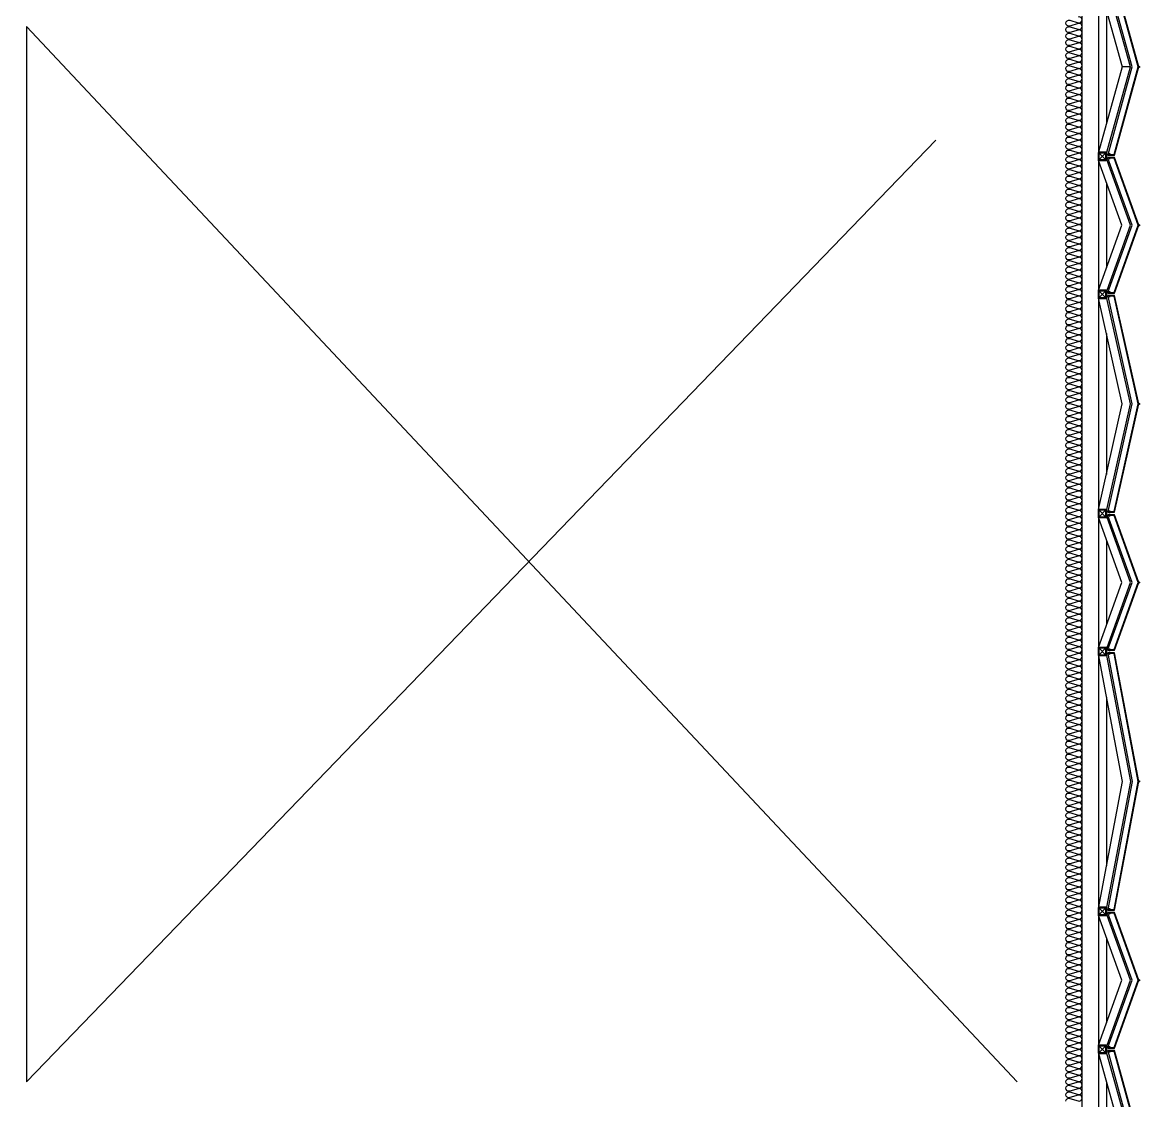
# Model space of a CAD drawing. Header units: millimetres. Extents: x 49154 to 181784, y 28275 to 149577.
# Drawn here: x 170929 to 177808, y 121689 to 128330 of the extents above; entities that cross this region are included whole.
import ezdxf

# ---------------------------------------------------------------- set-up
doc = ezdxf.new("R2010")
doc.units = ezdxf.units.MM
doc.header["$LTSCALE"] = 300
doc.linetypes.add('HID', pattern=[2.8, 1.8, -1])
for name, color, linetype in [('6FIN', 6, 'Continuous'), ('A-OPEN', 1, 'Continuous'), ('A-WALL-D', 7, 'Continuous'), ('A-하지철물', 55, 'Continuous'), ('alucobond', 4, 'Continuous'), ('ISL', 251, 'Continuous'), ('mold', 4, 'Continuous'), ('SHEET', 6, 'Continuous')]:
    doc.layers.add(name, color=color, linetype=linetype)

# ---------------------------------------------------------------- blocks, each defined once
blk = doc.blocks.new('EX-1100')
at = {"layer": '6FIN', "elevation": 0}
for points in [[(3.2, 204.1), (46.8, 204.1, 0.414214), (50, 207.3), (50, 250.9, 0.414214), (46.8, 254.1), (3.2, 254.1, 0.414214), (0, 250.9), (0, 207.3, 0.414214)], [(1146.8, 204.1), (1103.2, 204.1, -0.414214), (1100, 207.3), (1100, 250.9, -0.414214), (1103.2, 254.1), (1146.8, 254.1, -0.414214), (1150, 250.9), (1150, 207.3, -0.414214)]]:
    blk.add_lwpolyline(points, format="xyb", close=True, dxfattribs=at)
at = {"layer": 'A-하지철물'}
for p, q in [((1100, 254.1), (50, 254.1)), ((923.1, 204.1), (226.9, 204.1)), ((575, 55.9), (575, 107.8))]:
    blk.add_line(p, q, dxfattribs=at)
at = {"layer": 'A-하지철물', "elevation": 0}
blk.add_lwpolyline([(1100, 201.1), (1100, 253), (575, 107.8), (50, 253), (50, 201.1), (575, 55.9)], close=True, dxfattribs=at)
at = {"layer": 'A-하지철물'}
blk.add_circle((575, 4.1), 4.07, dxfattribs=at)
at = {"layer": 'alucobond', "color": 251, "linetype": 'HID', "ltscale": 10}
for p, q in [((30.2, 185.1), (41.5, 185.1)), ((31.5, 182.4), (31.5, 187.8)), ((31.5, 186.6), (39.5, 186.6)), ((31.5, 183.6), (39.5, 183.6)), ((32, 189.3), (32.5, 189.3)), ((32, 180.9), (32.5, 180.9)), ((32.5, 180.9), (32.5, 189.3)), ((38, 182.7), (38, 187.4)), ((39.5, 182.7), (39.5, 187.4)), ((1119.8, 185.1), (1108.5, 185.1)), ((1110.5, 182.7), (1110.5, 187.4)), ((1118.5, 186.6), (1110.5, 186.6)), ((1118.5, 183.6), (1110.5, 183.6)), ((1112, 182.7), (1112, 187.4)), ((1117.5, 180.9), (1117.5, 189.3)), ((1118, 189.3), (1117.5, 189.3)), ((1118, 180.9), (1117.5, 180.9)), ((1118.5, 182.4), (1118.5, 187.8))]:
    blk.add_line(p, q, dxfattribs=at)
at = {"layer": 'alucobond'}
for p, q in [((32.5, 195.1), (36.5, 195.1)), ((1117.5, 195.1), (1113.5, 195.1))]:
    blk.add_line(p, q, dxfattribs=at)
at = {"layer": 'alucobond', "color": 251, "linetype": 'HID', "ltscale": 10, "elevation": 0}
for points in [[(32, 189.3), (31.5, 187.8)], [(32, 180.9), (31.5, 182.4)], [(36.5, 194.5), (575, 45.6), (1113.5, 194.5)], [(1118, 189.3), (1118.5, 187.8)], [(1118, 180.9), (1118.5, 182.4)]]:
    blk.add_lwpolyline(points, dxfattribs=at)
at = {"layer": 'alucobond', "elevation": 0}
for points in [[(32.5, 195.1), (32.5, 154.1), (575, 4.1), (1117.5, 154.1), (1117.5, 195.1)], [(36.5, 195.1), (36.5, 157.1), (575, 8.2), (1113.5, 157.1), (1113.5, 195.1)], [(1113.5, 195.1), (1113.5, 157.2)]]:
    blk.add_lwpolyline(points, dxfattribs=at)
at = {"layer": 'alucobond', "color": 251, "linetype": 'HID', "ltscale": 10, "elevation": 0}
for points in [[(39.5, 186.6, -0.666667), (39.5, 183.6, -1.5)], [(1110.5, 186.6, 0.666667), (1110.5, 183.6, 1.5)]]:
    blk.add_lwpolyline(points, format="xyb", dxfattribs=at)
at = {"layer": 'alucobond', "color": 251, "linetype": 'HID', "ltscale": 10}
for centre, start, end in [((38.7, 187.4), 0, 180), ((38.7, 182.7), 180, 0), ((1111.3, 187.4), 0, 180), ((1111.3, 182.7), 180, 0)]:
    blk.add_arc(centre, 0.75, start, end, dxfattribs=at)
at = {"layer": 'mold', "color": 4, "elevation": 0}
for points in [[(25, 204.1), (25, 202.6)], [(1125, 204.1), (1125, 202.6)]]:
    blk.add_lwpolyline(points, dxfattribs=at)
at = {"layer": 'SHEET', "color": 8}
for p, q in [((46.8, 250.9), (3.2, 207.3)), ((3.2, 250.9), (46.8, 207.3)), ((1103.2, 250.9), (1146.8, 207.3)), ((1146.8, 250.9), (1103.2, 207.3))]:
    blk.add_line(p, q, dxfattribs=at)
at = {"layer": 'SHEET', "color": 8, "elevation": 0}
for points in [[(3.2, 207.3), (46.8, 207.3), (46.8, 250.9), (3.2, 250.9)], [(1146.8, 207.3), (1103.2, 207.3), (1103.2, 250.9), (1146.8, 250.9)]]:
    blk.add_lwpolyline(points, close=True, dxfattribs=at)
blk = doc.blocks.new('EX-850-1')
at = {"layer": '6FIN', "elevation": 0}
for points in [[(3.2, 204.1), (46.8, 204.1, 0.414214), (50, 207.3), (50, 250.9, 0.414214), (46.8, 254.1), (3.2, 254.1, 0.414214), (0, 250.9), (0, 207.3, 0.414214)], [(896.8, 204.1), (853.2, 204.1, -0.414214), (850, 207.3), (850, 250.9, -0.414214), (853.2, 254.1), (896.8, 254.1, -0.414214), (900, 250.9), (900, 207.3, -0.414214)]]:
    blk.add_lwpolyline(points, format="xyb", close=True, dxfattribs=at)
at = {"layer": 'A-하지철물'}
for p, q in [((850, 254.1), (50, 254.1)), ((710.9, 204.1), (189.1, 204.1))]:
    blk.add_line(p, q, dxfattribs=at)
at = {"layer": 'A-하지철물', "elevation": 0}
for points in [[(49.9, 254.1), (450, 110.3), (850.1, 254.1)], [(50, 204.1), (50, 200.9), (450, 57.2), (850, 200.9), (850, 204.1)]]:
    blk.add_lwpolyline(points, dxfattribs=at)
at = {"layer": 'A-하지철물'}
blk.add_circle((450, 4.1), 4.07, dxfattribs=at)
at = {"layer": 'alucobond', "color": 251, "linetype": 'HID', "ltscale": 10}
for p, q in [((30.2, 185.1), (41.5, 185.1)), ((31.5, 182.4), (31.5, 187.8)), ((31.5, 186.6), (39.5, 186.6)), ((31.5, 183.6), (39.5, 183.6)), ((32, 189.3), (32.5, 189.3)), ((32, 180.9), (32.5, 180.9)), ((32.5, 180.9), (32.5, 189.3)), ((38, 182.7), (38, 187.4)), ((39.5, 182.7), (39.5, 187.4)), ((869.8, 185.1), (858.5, 185.1)), ((860.5, 182.7), (860.5, 187.4)), ((868.5, 186.6), (860.5, 186.6)), ((868.5, 183.6), (860.5, 183.6)), ((862, 182.7), (862, 187.4)), ((867.5, 180.9), (867.5, 189.3)), ((868, 189.3), (867.5, 189.3)), ((868, 180.9), (867.5, 180.9)), ((868.5, 182.4), (868.5, 187.8))]:
    blk.add_line(p, q, dxfattribs=at)
at = {"layer": 'alucobond'}
for p, q in [((32.5, 195.1), (36.5, 195.1)), ((867.5, 195.1), (863.5, 195.1))]:
    blk.add_line(p, q, dxfattribs=at)
at = {"layer": 'alucobond', "color": 251, "linetype": 'HID', "ltscale": 10}
for points in [[(32, 189.3), (31.5, 187.8)], [(32, 180.9), (31.5, 182.4)], [(868, 189.3), (868.5, 187.8)], [(868, 180.9), (868.5, 182.4)]]:
    blk.add_lwpolyline(points, dxfattribs=at)
at = {"layer": 'alucobond', "elevation": 0}
for points in [[(32.5, 195.1), (32.5, 154.1), (450, 4.1), (867.5, 154.1), (867.5, 195.1)], [(36.5, 195.1), (36.5, 156.9), (450, 8.3), (863.5, 156.9), (863.5, 195.1)]]:
    blk.add_lwpolyline(points, dxfattribs=at)
at = {"layer": 'alucobond', "color": 251, "linetype": 'HID', "ltscale": 10, "elevation": 0}
blk.add_lwpolyline([(36.5, 195.1), (450, 46.6), (863.5, 195.1)], dxfattribs=at)
at = {"layer": 'alucobond', "color": 251, "linetype": 'HID', "ltscale": 10}
for points in [[(39.5, 186.6, -0.666667), (39.5, 183.6, -1.5)], [(860.5, 186.6, 0.666667), (860.5, 183.6, 1.5)]]:
    blk.add_lwpolyline(points, format="xyb", dxfattribs=at)
for centre, start, end in [((38.7, 187.4), 0, 180), ((38.7, 182.7), 180, 0), ((861.3, 187.4), 0, 180), ((861.3, 182.7), 180, 0)]:
    blk.add_arc(centre, 0.75, start, end, dxfattribs=at)
at = {"layer": 'mold', "color": 4}
for points in [[(25, 204.1), (25, 202.6)], [(875, 204.1), (875, 202.6)]]:
    blk.add_lwpolyline(points, dxfattribs=at)
at = {"layer": 'SHEET', "color": 8}
for p, q in [((46.8, 250.9), (3.2, 207.3)), ((3.2, 250.9), (46.8, 207.3)), ((853.2, 250.9), (896.8, 207.3)), ((896.8, 250.9), (853.2, 207.3))]:
    blk.add_line(p, q, dxfattribs=at)
at = {"layer": 'SHEET', "color": 8, "elevation": 0}
for points in [[(3.2, 207.3), (46.8, 207.3), (46.8, 250.9), (3.2, 250.9)], [(896.8, 207.3), (853.2, 207.3), (853.2, 250.9), (896.8, 250.9)]]:
    blk.add_lwpolyline(points, close=True, dxfattribs=at)
blk = doc.blocks.new('EX-1350')
at = {"layer": '6FIN', "elevation": 0}
for points in [[(3.2, 204.1), (46.8, 204.1, 0.414214), (50, 207.3), (50, 250.9, 0.414214), (46.8, 254.1), (3.2, 254.1, 0.414214), (0, 250.9), (0, 207.3, 0.414214)], [(1396.8, 204.1), (1353.2, 204.1, -0.414214), (1350, 207.3), (1350, 250.9, -0.414214), (1353.2, 254.1), (1396.8, 254.1, -0.414214), (1400, 250.9), (1400, 207.3, -0.414214)]]:
    blk.add_lwpolyline(points, format="xyb", close=True, dxfattribs=at)
at = {"layer": 'A-하지철물'}
for p, q in [((1350, 254.1), (50, 254.1)), ((1133.9, 204.1), (266.1, 204.1))]:
    blk.add_line(p, q, dxfattribs=at)
at = {"layer": 'A-하지철물', "elevation": 0}
for points in [[(49.7, 252.7), (700, 106.6), (1350.3, 252.7)], [(50, 254.1), (50, 201.4), (700, 55.3), (1350, 201.4), (1350, 254.1)]]:
    blk.add_lwpolyline(points, dxfattribs=at)
at = {"layer": 'A-하지철물'}
blk.add_circle((700, 4.1), 4.07, dxfattribs=at)
at = {"layer": 'alucobond', "color": 251, "linetype": 'HID', "ltscale": 10}
for p, q in [((30.2, 185.1), (41.5, 185.1)), ((31.5, 182.4), (31.5, 187.8)), ((31.5, 186.6), (39.5, 186.6)), ((31.5, 183.6), (39.5, 183.6)), ((32, 189.3), (32.5, 189.3)), ((32, 180.9), (32.5, 180.9)), ((32.5, 180.9), (32.5, 189.3)), ((38, 182.7), (38, 187.4)), ((39.5, 182.7), (39.5, 187.4)), ((1369.8, 185.1), (1358.5, 185.1)), ((1360.5, 182.7), (1360.5, 187.4)), ((1368.5, 186.6), (1360.5, 186.6)), ((1368.5, 183.6), (1360.5, 183.6)), ((1362, 182.7), (1362, 187.4)), ((1367.5, 180.9), (1367.5, 189.3)), ((1368, 189.3), (1367.5, 189.3)), ((1368, 180.9), (1367.5, 180.9)), ((1368.5, 182.4), (1368.5, 187.8))]:
    blk.add_line(p, q, dxfattribs=at)
at = {"layer": 'alucobond'}
for p, q in [((32.5, 195.1), (36.5, 195.1)), ((1367.5, 195.1), (1363.5, 195.1))]:
    blk.add_line(p, q, dxfattribs=at)
at = {"layer": 'alucobond', "color": 251, "linetype": 'HID', "ltscale": 10, "elevation": 0}
for points in [[(32, 189.3), (31.5, 187.8)], [(32, 180.9), (31.5, 182.4)], [(36.5, 194.2), (700, 45.1), (1363.5, 194.2)], [(1368, 189.3), (1368.5, 187.8)], [(1368, 180.9), (1368.5, 182.4)]]:
    blk.add_lwpolyline(points, dxfattribs=at)
at = {"layer": 'alucobond', "elevation": 0}
for points in [[(32.5, 195.1), (32.5, 154.1), (700, 4.1), (1367.5, 154.1), (1367.5, 195.1)], [(36.5, 195.1), (36.5, 157.3), (700, 8.2), (1363.5, 157.3), (1363.5, 195.1)]]:
    blk.add_lwpolyline(points, dxfattribs=at)
at = {"layer": 'alucobond', "color": 251, "linetype": 'HID', "ltscale": 10, "elevation": 0}
for points in [[(39.5, 186.6, -0.666667), (39.5, 183.6, -1.5)], [(1360.5, 186.6, 0.666667), (1360.5, 183.6, 1.5)]]:
    blk.add_lwpolyline(points, format="xyb", dxfattribs=at)
at = {"layer": 'alucobond', "color": 251, "linetype": 'HID', "ltscale": 10}
for centre, start, end in [((38.7, 187.4), 0, 180), ((38.7, 182.7), 180, 0), ((1361.3, 187.4), 0, 180), ((1361.3, 182.7), 180, 0)]:
    blk.add_arc(centre, 0.75, start, end, dxfattribs=at)
at = {"layer": 'mold', "color": 4, "elevation": 0}
for points in [[(25, 204.1), (25, 202.6)], [(1375, 204.1), (1375, 202.6)]]:
    blk.add_lwpolyline(points, dxfattribs=at)
at = {"layer": 'SHEET', "color": 8}
for p, q in [((46.8, 250.9), (3.2, 207.3)), ((3.2, 250.9), (46.8, 207.3)), ((1353.2, 250.9), (1396.8, 207.3)), ((1396.8, 250.9), (1353.2, 207.3))]:
    blk.add_line(p, q, dxfattribs=at)
at = {"layer": 'SHEET', "color": 8, "elevation": 0}
for points in [[(3.2, 207.3), (46.8, 207.3), (46.8, 250.9), (3.2, 250.9)], [(1396.8, 207.3), (1353.2, 207.3), (1353.2, 250.9), (1396.8, 250.9)]]:
    blk.add_lwpolyline(points, close=True, dxfattribs=at)
blk = doc.blocks.new('EX-1600')
at = {"layer": '6FIN', "elevation": 0}
for points in [[(3.2, 204.1), (46.8, 204.1, 0.414214), (50, 207.3), (50, 250.9, 0.414214), (46.8, 254.1), (3.2, 254.1, 0.414214), (0, 250.9), (0, 207.3, 0.414214)], [(1646.8, 204.1), (1603.2, 204.1, -0.414214), (1600, 207.3), (1600, 250.9, -0.414214), (1603.2, 254.1), (1646.8, 254.1, -0.414214), (1650, 250.9), (1650, 207.3, -0.414214)]]:
    blk.add_lwpolyline(points, format="xyb", close=True, dxfattribs=at)
at = {"layer": 'A-하지철물'}
for p, q in [((1600, 254.1), (50, 254.1)), ((1344, 204.1), (306, 204.1))]:
    blk.add_line(p, q, dxfattribs=at)
at = {"layer": 'A-하지철물', "elevation": 0}
for points in [[(41.9, 254.1), (825, 105.8), (1608.1, 254.1)], [(50, 204.1), (50, 201.6), (825, 55), (1600, 201.6), (1600, 204.1)]]:
    blk.add_lwpolyline(points, dxfattribs=at)
at = {"layer": 'A-하지철물'}
blk.add_circle((825, 4.1), 4.07, dxfattribs=at)
at = {"layer": 'alucobond', "color": 251, "linetype": 'HID', "ltscale": 10}
for p, q in [((30.2, 185.1), (41.5, 185.1)), ((31.5, 182.4), (31.5, 187.8)), ((31.5, 186.6), (39.5, 186.6)), ((31.5, 183.6), (39.5, 183.6)), ((32, 189.3), (32.5, 189.3)), ((32, 180.9), (32.5, 180.9)), ((32.5, 180.9), (32.5, 189.3)), ((38, 182.7), (38, 187.4)), ((39.5, 182.7), (39.5, 187.4)), ((1619.8, 185.1), (1608.5, 185.1)), ((1610.5, 182.7), (1610.5, 187.4)), ((1618.5, 186.6), (1610.5, 186.6)), ((1618.5, 183.6), (1610.5, 183.6)), ((1612, 182.7), (1612, 187.4)), ((1617.5, 180.9), (1617.5, 189.3)), ((1618, 189.3), (1617.5, 189.3)), ((1618, 180.9), (1617.5, 180.9)), ((1618.5, 182.4), (1618.5, 187.8))]:
    blk.add_line(p, q, dxfattribs=at)
at = {"layer": 'alucobond'}
for p, q in [((32.5, 195.1), (36.5, 195.1)), ((1617.5, 195.1), (1613.5, 195.1))]:
    blk.add_line(p, q, dxfattribs=at)
at = {"layer": 'alucobond', "color": 251, "linetype": 'HID', "ltscale": 10}
for points in [[(32, 189.3), (31.5, 187.8)], [(32, 180.9), (31.5, 182.4)]]:
    blk.add_lwpolyline(points, dxfattribs=at)
at = {"layer": 'alucobond', "elevation": 0}
for points in [[(32.5, 195.1), (32.5, 154.1), (825, 4.1), (1617.5, 154.1), (1617.5, 195.1)], [(36.5, 195.1), (36.5, 157.4), (825, 8.1), (1613.5, 157.4), (1613.5, 195.1)]]:
    blk.add_lwpolyline(points, dxfattribs=at)
at = {"layer": 'alucobond', "color": 251, "linetype": 'HID', "ltscale": 10, "elevation": 0}
for points in [[(36.5, 194), (825, 44.8), (1613.5, 194)], [(1618, 189.3), (1618.5, 187.8)], [(1618, 180.9), (1618.5, 182.4)]]:
    blk.add_lwpolyline(points, dxfattribs=at)
at = {"layer": 'alucobond', "color": 251, "linetype": 'HID', "ltscale": 10}
blk.add_lwpolyline([(39.5, 186.6, -0.666667), (39.5, 183.6, -1.5)], format="xyb", dxfattribs=at)
at = {"layer": 'alucobond', "color": 251, "linetype": 'HID', "ltscale": 10, "elevation": 0}
blk.add_lwpolyline([(1610.5, 186.6, 0.666667), (1610.5, 183.6, 1.5)], format="xyb", dxfattribs=at)
at = {"layer": 'alucobond', "color": 251, "linetype": 'HID', "ltscale": 10}
for centre, start, end in [((38.7, 187.4), 0, 180), ((38.7, 182.7), 180, 0), ((1611.3, 187.4), 0, 180), ((1611.3, 182.7), 180, 0)]:
    blk.add_arc(centre, 0.75, start, end, dxfattribs=at)
at = {"layer": 'mold', "color": 4}
blk.add_lwpolyline([(25, 204.1), (25, 202.6)], dxfattribs=at)
at = {"layer": 'mold', "color": 4, "elevation": 0}
blk.add_lwpolyline([(1625, 204.1), (1625, 202.6)], dxfattribs=at)
at = {"layer": 'SHEET', "color": 8}
for p, q in [((46.8, 250.9), (3.2, 207.3)), ((3.2, 250.9), (46.8, 207.3)), ((1603.2, 250.9), (1646.8, 207.3)), ((1646.8, 250.9), (1603.2, 207.3))]:
    blk.add_line(p, q, dxfattribs=at)
at = {"layer": 'SHEET', "color": 8, "elevation": 0}
for points in [[(3.2, 207.3), (46.8, 207.3), (46.8, 250.9), (3.2, 250.9)], [(1646.8, 207.3), (1603.2, 207.3), (1603.2, 250.9), (1646.8, 250.9)]]:
    blk.add_lwpolyline(points, close=True, dxfattribs=at)

msp = doc.modelspace()

# ---------------------------------------------------------------- linework, layer by layer
at = {"layer": 'A-OPEN'}
for p, q in [((177053.6, 121805), (170953.6, 128305)), ((176553.6, 127605), (170953.6, 121805))]:
    msp.add_line(p, q, dxfattribs=at)
at = {"layer": 'A-WALL-D'}
msp.add_line((170953.6, 128305), (170953.6, 121805), dxfattribs=at)
at = {"layer": 'ISL', "elevation": 0}
msp.add_lwpolyline([(166583.6, 107105), (177453.6, 107105), (177453.6, 135425)], dxfattribs=at)
msp.add_lwpolyline([(177353.6, 121685, -0.509267), (177377.8, 121702.7), (177429.3, 121687.4, 1.372593), (177429.3, 121722.7), (177377.8, 121707.4, -0.509267), (177353.6, 121725, -0.509267), (177377.8, 121742.7), (177429.3, 121727.4, 1.372593), (177429.3, 121762.7), (177377.8, 121747.4, -0.509267), (177353.6, 121765, -0.509267), (177377.8, 121782.7), (177429.3, 121767.4, 1.372593), (177429.3, 121802.7), (177377.8, 121787.4, -0.509267), (177353.6, 121805, -0.509267), (177377.8, 121822.7), (177429.3, 121807.4, 1.372593), (177429.3, 121842.7), (177377.8, 121827.4, -0.509267), (177353.6, 121845, -0.509267), (177377.8, 121862.7), (177429.3, 121847.4, 1.372593), (177429.3, 121882.7), (177377.8, 121867.4, -0.509267), (177353.6, 121885, -0.509267), (177377.8, 121902.7), (177429.3, 121887.4, 1.372593), (177429.3, 121922.7), (177377.8, 121907.4, -0.509267), (177353.6, 121925, -0.509267), (177377.8, 121942.7), (177429.3, 121927.4, 1.372593), (177429.3, 121962.7), (177377.8, 121947.4, -0.509267), (177353.6, 121965, -0.509267), (177377.8, 121982.7), (177429.3, 121967.4, 1.372593), (177429.3, 122002.7), (177377.8, 121987.4, -0.509267), (177353.6, 122005, -0.509267), (177377.8, 122022.7), (177429.3, 122007.4, 1.372593), (177429.3, 122042.7), (177377.8, 122027.4, -0.509267), (177353.6, 122045, -0.509267), (177377.8, 122062.7), (177429.3, 122047.4, 1.372593), (177429.3, 122082.7), (177377.8, 122067.4, -0.509267), (177353.6, 122085, -0.509267), (177377.8, 122102.7), (177429.3, 122087.4, 1.372593), (177429.3, 122122.7), (177377.8, 122107.4, -0.509267), (177353.6, 122125, -0.509267), (177377.8, 122142.7), (177429.3, 122127.4, 1.372593), (177429.3, 122162.7), (177377.8, 122147.4, -0.509267), (177353.6, 122165, -0.509267), (177377.8, 122182.7), (177429.3, 122167.4, 1.372593), (177429.3, 122202.7), (177377.8, 122187.4, -0.509267), (177353.6, 122205, -0.509267), (177377.8, 122222.7), (177429.3, 122207.4, 1.372593), (177429.3, 122242.7), (177377.8, 122227.4, -0.509267), (177353.6, 122245, -0.509267), (177377.8, 122262.7), (177429.3, 122247.4, 1.372593), (177429.3, 122282.7), (177377.8, 122267.4, -0.509267), (177353.6, 122285, -0.509267), (177377.8, 122302.7), (177429.3, 122287.4, 1.372593), (177429.3, 122322.7), (177377.8, 122307.4, -0.509267), (177353.6, 122325, -0.509267), (177377.8, 122342.7), (177429.3, 122327.4, 1.372593), (177429.3, 122362.7), (177377.8, 122347.4, -0.509267), (177353.6, 122365, -0.509267), (177377.8, 122382.7), (177429.3, 122367.4, 1.372593), (177429.3, 122402.7), (177377.8, 122387.4, -0.509267), (177353.6, 122405, -0.509267), (177377.8, 122422.7), (177429.3, 122407.4, 1.372593), (177429.3, 122442.7), (177377.8, 122427.4, -0.509267), (177353.6, 122445, -0.509267), (177377.8, 122462.7), (177429.3, 122447.4, 1.372593), (177429.3, 122482.7), (177377.8, 122467.4, -0.509267), (177353.6, 122485, -0.509267), (177377.8, 122502.7), (177429.3, 122487.4, 1.372593), (177429.3, 122522.7), (177377.8, 122507.4, -0.509267), (177353.6, 122525, -0.509267), (177377.8, 122542.7), (177429.3, 122527.4, 1.372593), (177429.3, 122562.7), (177377.8, 122547.4, -0.509267), (177353.6, 122565, -0.509267), (177377.8, 122582.7), (177429.3, 122567.4, 1.372593), (177429.3, 122602.7), (177377.8, 122587.4, -0.509267), (177353.6, 122605, -0.509267), (177377.8, 122622.7), (177429.3, 122607.4, 1.372593), (177429.3, 122642.7), (177377.8, 122627.4, -0.509267), (177353.6, 122645, -0.509267), (177377.8, 122662.7), (177429.3, 122647.4, 1.372593), (177429.3, 122682.7), (177377.8, 122667.4, -0.509267), (177353.6, 122685, -0.509267), (177377.8, 122702.7), (177429.3, 122687.4, 1.372593), (177429.3, 122722.7), (177377.8, 122707.4, -0.509267), (177353.6, 122725, -0.509267), (177377.8, 122742.7), (177429.3, 122727.4, 1.372593), (177429.3, 122762.7), (177377.8, 122747.4, -0.509267), (177353.6, 122765, -0.509267), (177377.8, 122782.7), (177429.3, 122767.4, 1.372593), (177429.3, 122802.7), (177377.8, 122787.4, -0.509267), (177353.6, 122805, -0.509267), (177377.8, 122822.7), (177429.3, 122807.4, 1.372593), (177429.3, 122842.7), (177377.8, 122827.4, -0.509267), (177353.6, 122845, -0.509267), (177377.8, 122862.7), (177429.3, 122847.4, 1.372593), (177429.3, 122882.7), (177377.8, 122867.4, -0.509267), (177353.6, 122885, -0.509267), (177377.8, 122902.7), (177429.3, 122887.4, 1.372593), (177429.3, 122922.7), (177377.8, 122907.4, -0.509267), (177353.6, 122925, -0.509267), (177377.8, 122942.7), (177429.3, 122927.4, 1.372593), (177429.3, 122962.7), (177377.8, 122947.4, -0.509267), (177353.6, 122965, -0.509267), (177377.8, 122982.7), (177429.3, 122967.4, 1.372593), (177429.3, 123002.7), (177377.8, 122987.4, -0.509267), (177353.6, 123005, -0.509267), (177377.8, 123022.7), (177429.3, 123007.4, 1.372593), (177429.3, 123042.7), (177377.8, 123027.4, -0.509267), (177353.6, 123045, -0.509267), (177377.8, 123062.7), (177429.3, 123047.4, 1.372593), (177429.3, 123082.7), (177377.8, 123067.4, -0.509267), (177353.6, 123085, -0.509267), (177377.8, 123102.7), (177429.3, 123087.4, 1.372593), (177429.3, 123122.7), (177377.8, 123107.4, -0.509267), (177353.6, 123125, -0.509267), (177377.8, 123142.7), (177429.3, 123127.4, 1.372593), (177429.3, 123162.7), (177377.8, 123147.4, -0.509267), (177353.6, 123165, -0.509267), (177377.8, 123182.7), (177429.3, 123167.4, 1.372593), (177429.3, 123202.7), (177377.8, 123187.4, -0.509267), (177353.6, 123205, -0.509267), (177377.8, 123222.7), (177429.3, 123207.4, 1.372593), (177429.3, 123242.7), (177377.8, 123227.4, -0.509267), (177353.6, 123245, -0.509267), (177377.8, 123262.7), (177429.3, 123247.4, 1.372593), (177429.3, 123282.7), (177377.8, 123267.4, -0.509267), (177353.6, 123285, -0.509267), (177377.8, 123302.7), (177429.3, 123287.4, 1.372593), (177429.3, 123322.7), (177377.8, 123307.4, -0.509267), (177353.6, 123325, -0.509267), (177377.8, 123342.7), (177429.3, 123327.4, 1.372593), (177429.3, 123362.7), (177377.8, 123347.4, -0.509267), (177353.6, 123365, -0.509267), (177377.8, 123382.7), (177429.3, 123367.4, 1.372593), (177429.3, 123402.7), (177377.8, 123387.4, -0.509267), (177353.6, 123405, -0.509267), (177377.8, 123422.7), (177429.3, 123407.4, 1.372593), (177429.3, 123442.7), (177377.8, 123427.4, -0.509267), (177353.6, 123445, -0.509267), (177377.8, 123462.7), (177429.3, 123447.4, 1.372593), (177429.3, 123482.7), (177377.8, 123467.4, -0.509267), (177353.6, 123485, -0.509267), (177377.8, 123502.7), (177429.3, 123487.4, 1.372593), (177429.3, 123522.7), (177377.8, 123507.4, -0.509267), (177353.6, 123525, -0.509267), (177377.8, 123542.7), (177429.3, 123527.4, 1.372593), (177429.3, 123562.7), (177377.8, 123547.4, -0.509267), (177353.6, 123565, -0.509267), (177377.8, 123582.7), (177429.3, 123567.4, 1.372593), (177429.3, 123602.7), (177377.8, 123587.4, -0.509267), (177353.6, 123605, -0.509267), (177377.8, 123622.7), (177429.3, 123607.4, 1.372593), (177429.3, 123642.7), (177377.8, 123627.4, -0.509267), (177353.6, 123645, -0.509267), (177377.8, 123662.7), (177429.3, 123647.4, 1.372593), (177429.3, 123682.7), (177377.8, 123667.4, -0.509267), (177353.6, 123685, -0.509267), (177377.8, 123702.7), (177429.3, 123687.4, 1.372593), (177429.3, 123722.7), (177377.8, 123707.4, -0.509267), (177353.6, 123725, -0.509267), (177377.8, 123742.7), (177429.3, 123727.4, 1.372593), (177429.3, 123762.7), (177377.8, 123747.4, -0.509267), (177353.6, 123765, -0.509267), (177377.8, 123782.7), (177429.3, 123767.4, 1.372593), (177429.3, 123802.7), (177377.8, 123787.4, -0.509267), (177353.6, 123805, -0.509267), (177377.8, 123822.7), (177429.3, 123807.4, 1.372593), (177429.3, 123842.7), (177377.8, 123827.4, -0.509267), (177353.6, 123845, -0.509267), (177377.8, 123862.7), (177429.3, 123847.4, 1.372593), (177429.3, 123882.7), (177377.8, 123867.4, -0.509267), (177353.6, 123885, -0.509267), (177377.8, 123902.7), (177429.3, 123887.4, 1.372593), (177429.3, 123922.7), (177377.8, 123907.4, -0.509267), (177353.6, 123925, -0.509267), (177377.8, 123942.7), (177429.3, 123927.4, 1.372593), (177429.3, 123962.7), (177377.8, 123947.4, -0.509267), (177353.6, 123965, -0.509267), (177377.8, 123982.7), (177429.3, 123967.4, 1.372593), (177429.3, 124002.7), (177377.8, 123987.4, -0.509267), (177353.6, 124005, -0.509267), (177377.8, 124022.7), (177429.3, 124007.4, 1.372593), (177429.3, 124042.7), (177377.8, 124027.4, -0.509267), (177353.6, 124045, -0.509267), (177377.8, 124062.7), (177429.3, 124047.4, 1.372593), (177429.3, 124082.7), (177377.8, 124067.4, -0.509267), (177353.6, 124085, -0.509267), (177377.8, 124102.7), (177429.3, 124087.4, 1.372593), (177429.3, 124122.7), (177377.8, 124107.4, -0.509267), (177353.6, 124125, -0.509267), (177377.8, 124142.7), (177429.3, 124127.4, 1.372593), (177429.3, 124162.7), (177377.8, 124147.4, -0.509267), (177353.6, 124165, -0.509267), (177377.8, 124182.7), (177429.3, 124167.4, 1.372593), (177429.3, 124202.7), (177377.8, 124187.4, -0.509267), (177353.6, 124205, -0.509267), (177377.8, 124222.7), (177429.3, 124207.4, 1.372593), (177429.3, 124242.7), (177377.8, 124227.4, -0.509267), (177353.6, 124245, -0.509267), (177377.8, 124262.7), (177429.3, 124247.4, 1.372593), (177429.3, 124282.7), (177377.8, 124267.4, -0.509267), (177353.6, 124285, -0.509267), (177377.8, 124302.7), (177429.3, 124287.4, 1.372593), (177429.3, 124322.7), (177377.8, 124307.4, -0.509267), (177353.6, 124325, -0.509267), (177377.8, 124342.7), (177429.3, 124327.4, 1.372593), (177429.3, 124362.7), (177377.8, 124347.4, -0.509267), (177353.6, 124365, -0.509267), (177377.8, 124382.7), (177429.3, 124367.4, 1.372593), (177429.3, 124402.7), (177377.8, 124387.4, -0.509267), (177353.6, 124405, -0.509267), (177377.8, 124422.7), (177429.3, 124407.4, 1.372593), (177429.3, 124442.7), (177377.8, 124427.4, -0.509267), (177353.6, 124445, -0.509267), (177377.8, 124462.7), (177429.3, 124447.4, 1.372593), (177429.3, 124482.7), (177377.8, 124467.4, -0.509267), (177353.6, 124485, -0.509267), (177377.8, 124502.7), (177429.3, 124487.4, 1.372593), (177429.3, 124522.7), (177377.8, 124507.4, -0.509267), (177353.6, 124525, -0.509267), (177377.8, 124542.7), (177429.3, 124527.4, 1.372593), (177429.3, 124562.7), (177377.8, 124547.4, -0.509267), (177353.6, 124565, -0.509267), (177377.8, 124582.7), (177429.3, 124567.4, 1.372593), (177429.3, 124602.7), (177377.8, 124587.4, -0.509267), (177353.6, 124605, -0.509267), (177377.8, 124622.7), (177429.3, 124607.4, 1.372593), (177429.3, 124642.7), (177377.8, 124627.4, -0.509267), (177353.6, 124645, -0.509267), (177377.8, 124662.7), (177429.3, 124647.4, 1.372593), (177429.3, 124682.7), (177377.8, 124667.4, -0.509267), (177353.6, 124685, -0.509267), (177377.8, 124702.7), (177429.3, 124687.4, 1.372593), (177429.3, 124722.7), (177377.8, 124707.4, -0.509267), (177353.6, 124725, -0.509267), (177377.8, 124742.7), (177429.3, 124727.4, 1.372593), (177429.3, 124762.7), (177377.8, 124747.4, -0.509267), (177353.6, 124765, -0.509267), (177377.8, 124782.7), (177429.3, 124767.4, 1.372593), (177429.3, 124802.7), (177377.8, 124787.4, -0.509267), (177353.6, 124805, -0.509267), (177377.8, 124822.7), (177429.3, 124807.4, 1.372593), (177429.3, 124842.7), (177377.8, 124827.4, -0.509267), (177353.6, 124845, -0.509267), (177377.8, 124862.7), (177429.3, 124847.4, 1.372593), (177429.3, 124882.7), (177377.8, 124867.4, -0.509267), (177353.6, 124885, -0.509267), (177377.8, 124902.7), (177429.3, 124887.4, 1.372593), (177429.3, 124922.7), (177377.8, 124907.4, -0.509267), (177353.6, 124925, -0.509267), (177377.8, 124942.7), (177429.3, 124927.4, 1.372593), (177429.3, 124962.7), (177377.8, 124947.4, -0.509267), (177353.6, 124965, -0.509267), (177377.8, 124982.7), (177429.3, 124967.4, 1.372593), (177429.3, 125002.7), (177377.8, 124987.4, -0.509267), (177353.6, 125005, -0.509267), (177377.8, 125022.7), (177429.3, 125007.4, 1.372593), (177429.3, 125042.7), (177377.8, 125027.4, -0.509267), (177353.6, 125045, -0.509267), (177377.8, 125062.7), (177429.3, 125047.4, 1.372593), (177429.3, 125082.7), (177377.8, 125067.4, -0.509267), (177353.6, 125085, -0.509267), (177377.8, 125102.7), (177429.3, 125087.4, 1.372593), (177429.3, 125122.7), (177377.8, 125107.4, -0.509267), (177353.6, 125125, -0.509267), (177377.8, 125142.7), (177429.3, 125127.4, 1.372593), (177429.3, 125162.7), (177377.8, 125147.4, -0.509267), (177353.6, 125165, -0.509267), (177377.8, 125182.7), (177429.3, 125167.4, 1.372593), (177429.3, 125202.7), (177377.8, 125187.4, -0.509267), (177353.6, 125205, -0.509267), (177377.8, 125222.7), (177429.3, 125207.4, 1.372593), (177429.3, 125242.7), (177377.8, 125227.4, -0.509267), (177353.6, 125245, -0.509267), (177377.8, 125262.7), (177429.3, 125247.4, 1.372593), (177429.3, 125282.7), (177377.8, 125267.4, -0.509267), (177353.6, 125285, -0.509267), (177377.8, 125302.7), (177429.3, 125287.4, 1.372593), (177429.3, 125322.7), (177377.8, 125307.4, -0.509267), (177353.6, 125325, -0.509267), (177377.8, 125342.7), (177429.3, 125327.4, 1.372593), (177429.3, 125362.7), (177377.8, 125347.4, -0.509267), (177353.6, 125365, -0.509267), (177377.8, 125382.7), (177429.3, 125367.4, 1.372593), (177429.3, 125402.7), (177377.8, 125387.4, -0.509267), (177353.6, 125405, -0.509267), (177377.8, 125422.7), (177429.3, 125407.4, 1.372593), (177429.3, 125442.7), (177377.8, 125427.4, -0.509267), (177353.6, 125445, -0.509267), (177377.8, 125462.7), (177429.3, 125447.4, 1.372593), (177429.3, 125482.7), (177377.8, 125467.4, -0.509267), (177353.6, 125485, -0.509267), (177377.8, 125502.7), (177429.3, 125487.4, 1.372593), (177429.3, 125522.7), (177377.8, 125507.4, -0.509267), (177353.6, 125525, -0.509267), (177377.8, 125542.7), (177429.3, 125527.4, 1.372593), (177429.3, 125562.7), (177377.8, 125547.4, -0.509267), (177353.6, 125565, -0.509267), (177377.8, 125582.7), (177429.3, 125567.4, 1.372593), (177429.3, 125602.7), (177377.8, 125587.4, -0.509267), (177353.6, 125605, -0.509267), (177377.8, 125622.7), (177429.3, 125607.4, 1.372593), (177429.3, 125642.7), (177377.8, 125627.4, -0.509267), (177353.6, 125645, -0.509267), (177377.8, 125662.7), (177429.3, 125647.4, 1.372593), (177429.3, 125682.7), (177377.8, 125667.4, -0.509267), (177353.6, 125685, -0.509267), (177377.8, 125702.7), (177429.3, 125687.4, 1.372593), (177429.3, 125722.7), (177377.8, 125707.4, -0.509267), (177353.6, 125725, -0.509267), (177377.8, 125742.7), (177429.3, 125727.4, 1.372593), (177429.3, 125762.7), (177377.8, 125747.4, -0.509267), (177353.6, 125765, -0.509267), (177377.8, 125782.7), (177429.3, 125767.4, 1.372593), (177429.3, 125802.7), (177377.8, 125787.4, -0.509267), (177353.6, 125805, -0.509267), (177377.8, 125822.7), (177429.3, 125807.4, 1.372593), (177429.3, 125842.7), (177377.8, 125827.4, -0.509267), (177353.6, 125845, -0.509267), (177377.8, 125862.7), (177429.3, 125847.4, 1.372593), (177429.3, 125882.7), (177377.8, 125867.4, -0.509267), (177353.6, 125885, -0.509267), (177377.8, 125902.7), (177429.3, 125887.4, 1.372593), (177429.3, 125922.7), (177377.8, 125907.4, -0.509267), (177353.6, 125925, -0.509267), (177377.8, 125942.7), (177429.3, 125927.4, 1.372593), (177429.3, 125962.7), (177377.8, 125947.4, -0.509267), (177353.6, 125965, -0.509267), (177377.8, 125982.7), (177429.3, 125967.4, 1.372593), (177429.3, 126002.7), (177377.8, 125987.4, -0.509267), (177353.6, 126005, -0.509267), (177377.8, 126022.7), (177429.3, 126007.4, 1.372593), (177429.3, 126042.7), (177377.8, 126027.4, -0.509267), (177353.6, 126045, -0.509267), (177377.8, 126062.7), (177429.3, 126047.4, 1.372593), (177429.3, 126082.7), (177377.8, 126067.4, -0.509267), (177353.6, 126085, -0.509267), (177377.8, 126102.7), (177429.3, 126087.4, 1.372593), (177429.3, 126122.7), (177377.8, 126107.4, -0.509267), (177353.6, 126125, -0.509267), (177377.8, 126142.7), (177429.3, 126127.4, 1.372593), (177429.3, 126162.7), (177377.8, 126147.4, -0.509267), (177353.6, 126165, -0.509267), (177377.8, 126182.7), (177429.3, 126167.4, 1.372593), (177429.3, 126202.7), (177377.8, 126187.4, -0.509267), (177353.6, 126205, -0.509267), (177377.8, 126222.7), (177429.3, 126207.4, 1.372593), (177429.3, 126242.7), (177377.8, 126227.4, -0.509267), (177353.6, 126245, -0.509267), (177377.8, 126262.7), (177429.3, 126247.4, 1.372593), (177429.3, 126282.7), (177377.8, 126267.4, -0.509267), (177353.6, 126285, -0.509267), (177377.8, 126302.7), (177429.3, 126287.4, 1.372593), (177429.3, 126322.7), (177377.8, 126307.4, -0.509267), (177353.6, 126325, -0.509267), (177377.8, 126342.7), (177429.3, 126327.4, 1.372593), (177429.3, 126362.7), (177377.8, 126347.4, -0.509267), (177353.6, 126365, -0.509267), (177377.8, 126382.7), (177429.3, 126367.4, 1.372593), (177429.3, 126402.7), (177377.8, 126387.4, -0.509267), (177353.6, 126405, -0.509267), (177377.8, 126422.7), (177429.3, 126407.4, 1.372593), (177429.3, 126442.7), (177377.8, 126427.4, -0.509267), (177353.6, 126445, -0.509267), (177377.8, 126462.7), (177429.3, 126447.4, 1.372593), (177429.3, 126482.7), (177377.8, 126467.4, -0.509267), (177353.6, 126485, -0.509267), (177377.8, 126502.7), (177429.3, 126487.4, 1.372593), (177429.3, 126522.7), (177377.8, 126507.4, -0.509267), (177353.6, 126525, -0.509267), (177377.8, 126542.7), (177429.3, 126527.4, 1.372593), (177429.3, 126562.7), (177377.8, 126547.4, -0.509267), (177353.6, 126565, -0.509267), (177377.8, 126582.7), (177429.3, 126567.4, 1.372593), (177429.3, 126602.7), (177377.8, 126587.4, -0.509267), (177353.6, 126605, -0.509267), (177377.8, 126622.7), (177429.3, 126607.4, 1.372593), (177429.3, 126642.7), (177377.8, 126627.4, -0.509267), (177353.6, 126645, -0.509267), (177377.8, 126662.7), (177429.3, 126647.4, 1.372593), (177429.3, 126682.7), (177377.8, 126667.4, -0.509267), (177353.6, 126685, -0.509267), (177377.8, 126702.7), (177429.3, 126687.4, 1.372593), (177429.3, 126722.7), (177377.8, 126707.4, -0.509267), (177353.6, 126725, -0.509267), (177377.8, 126742.7), (177429.3, 126727.4, 1.372593), (177429.3, 126762.7), (177377.8, 126747.4, -0.509267), (177353.6, 126765, -0.509267), (177377.8, 126782.7), (177429.3, 126767.4, 1.372593), (177429.3, 126802.7), (177377.8, 126787.4, -0.509267), (177353.6, 126805, -0.509267), (177377.8, 126822.7), (177429.3, 126807.4, 1.372593), (177429.3, 126842.7), (177377.8, 126827.4, -0.509267), (177353.6, 126845, -0.509267), (177377.8, 126862.7), (177429.3, 126847.4, 1.372593), (177429.3, 126882.7), (177377.8, 126867.4, -0.509267), (177353.6, 126885, -0.509267), (177377.8, 126902.7), (177429.3, 126887.4, 1.372593), (177429.3, 126922.7), (177377.8, 126907.4, -0.509267), (177353.6, 126925, -0.509267), (177377.8, 126942.7), (177429.3, 126927.4, 1.372593), (177429.3, 126962.7), (177377.8, 126947.4, -0.509267), (177353.6, 126965, -0.509267), (177377.8, 126982.7), (177429.3, 126967.4, 1.372593), (177429.3, 127002.7), (177377.8, 126987.4, -0.509267), (177353.6, 127005, -0.509267), (177377.8, 127022.7), (177429.3, 127007.4, 1.372593), (177429.3, 127042.7), (177377.8, 127027.4, -0.509267), (177353.6, 127045, -0.509267), (177377.8, 127062.7), (177429.3, 127047.4, 1.372593), (177429.3, 127082.7), (177377.8, 127067.4, -0.509267), (177353.6, 127085, -0.509267), (177377.8, 127102.7), (177429.3, 127087.4, 1.372593), (177429.3, 127122.7), (177377.8, 127107.4, -0.509267), (177353.6, 127125, -0.509267), (177377.8, 127142.7), (177429.3, 127127.4, 1.372593), (177429.3, 127162.7), (177377.8, 127147.4, -0.509267), (177353.6, 127165, -0.509267), (177377.8, 127182.7), (177429.3, 127167.4, 1.372593), (177429.3, 127202.7), (177377.8, 127187.4, -0.509267), (177353.6, 127205, -0.509267), (177377.8, 127222.7), (177429.3, 127207.4, 1.372593), (177429.3, 127242.7), (177377.8, 127227.4, -0.509267), (177353.6, 127245, -0.509267), (177377.8, 127262.7), (177429.3, 127247.4, 1.372593), (177429.3, 127282.7), (177377.8, 127267.4, -0.509267), (177353.6, 127285, -0.509267), (177377.8, 127302.7), (177429.3, 127287.4, 1.372593), (177429.3, 127322.7), (177377.8, 127307.4, -0.509267), (177353.6, 127325, -0.509267), (177377.8, 127342.7), (177429.3, 127327.4, 1.372593), (177429.3, 127362.7), (177377.8, 127347.4, -0.509267), (177353.6, 127365, -0.509267), (177377.8, 127382.7), (177429.3, 127367.4, 1.372593), (177429.3, 127402.7), (177377.8, 127387.4, -0.509267), (177353.6, 127405, -0.509267), (177377.8, 127422.7), (177429.3, 127407.4, 1.372593), (177429.3, 127442.7), (177377.8, 127427.4, -0.509267), (177353.6, 127445, -0.509267), (177377.8, 127462.7), (177429.3, 127447.4, 1.372593), (177429.3, 127482.7), (177377.8, 127467.4, -0.509267), (177353.6, 127485, -0.509267), (177377.8, 127502.7), (177429.3, 127487.4, 1.372593), (177429.3, 127522.7), (177377.8, 127507.4, -0.509267), (177353.6, 127525, -0.509267), (177377.8, 127542.7), (177429.3, 127527.4, 1.372593), (177429.3, 127562.7), (177377.8, 127547.4, -0.509267), (177353.6, 127565, -0.509267), (177377.8, 127582.7), (177429.3, 127567.4, 1.372593), (177429.3, 127602.7), (177377.8, 127587.4, -0.509267), (177353.6, 127605, -0.509267), (177377.8, 127622.7), (177429.3, 127607.4, 1.372593), (177429.3, 127642.7), (177377.8, 127627.4, -0.509267), (177353.6, 127645, -0.509267), (177377.8, 127662.7), (177429.3, 127647.4, 1.372593), (177429.3, 127682.7), (177377.8, 127667.4, -0.509267), (177353.6, 127685, -0.509267), (177377.8, 127702.7), (177429.3, 127687.4, 1.372593), (177429.3, 127722.7), (177377.8, 127707.4, -0.509267), (177353.6, 127725, -0.509267), (177377.8, 127742.7), (177429.3, 127727.4, 1.372593), (177429.3, 127762.7), (177377.8, 127747.4, -0.509267), (177353.6, 127765, -0.509267), (177377.8, 127782.7), (177429.3, 127767.4, 1.372593), (177429.3, 127802.7), (177377.8, 127787.4, -0.509267), (177353.6, 127805, -0.509267), (177377.8, 127822.7), (177429.3, 127807.4, 1.372593), (177429.3, 127842.7), (177377.8, 127827.4, -0.509267), (177353.6, 127845, -0.509267), (177377.8, 127862.7), (177429.3, 127847.4, 1.372593), (177429.3, 127882.7), (177377.8, 127867.4, -0.509267), (177353.6, 127885, -0.509267), (177377.8, 127902.7), (177429.3, 127887.4, 1.372593), (177429.3, 127922.7), (177377.8, 127907.4, -0.509267), (177353.6, 127925, -0.509267), (177377.8, 127942.7), (177429.3, 127927.4, 1.372593), (177429.3, 127962.7), (177377.8, 127947.4, -0.509267), (177353.6, 127965, -0.509267), (177377.8, 127982.7), (177429.3, 127967.4, 1.372593), (177429.3, 128002.7), (177377.8, 127987.4, -0.509267), (177353.6, 128005, -0.509267), (177377.8, 128022.7), (177429.3, 128007.4, 1.372593), (177429.3, 128042.7), (177377.8, 128027.4, -0.509267), (177353.6, 128045, -0.509267), (177377.8, 128062.7), (177429.3, 128047.4, 1.372593), (177429.3, 128082.7), (177377.8, 128067.4, -0.509267), (177353.6, 128085, -0.509267), (177377.8, 128102.7), (177429.3, 128087.4, 1.372593), (177429.3, 128122.7), (177377.8, 128107.4, -0.509267), (177353.6, 128125, -0.509267), (177377.8, 128142.7), (177429.3, 128127.4, 1.372593), (177429.3, 128162.7), (177377.8, 128147.4, -0.509267), (177353.6, 128165, -0.509267), (177377.8, 128182.7), (177429.3, 128167.4, 1.372593), (177429.3, 128202.7), (177377.8, 128187.4, -0.509267), (177353.6, 128205, -0.509267), (177377.8, 128222.7), (177429.3, 128207.4, 1.372593), (177429.3, 128242.7), (177377.8, 128227.4, -0.509267), (177353.6, 128245, -0.509267), (177377.8, 128262.7), (177429.3, 128247.4, 1.372593), (177429.3, 128282.7), (177377.8, 128267.4, -0.509267), (177353.6, 128285, -0.509267), (177377.8, 128302.7), (177429.3, 128287.4, 1.372593), (177429.3, 128322.7), (177377.8, 128307.4, -0.509267), (177353.6, 128325, -0.509267), (177377.8, 128342.7), (177429.3, 128327.4, 1.372593), (177429.3, 128362.7)], format="xyb", dxfattribs=at)

# ---------------------------------------------------------------- block references
at = {"layer": 'A-하지철물', "rotation": 90}
for name, p in [('EX-1100', (177807.6, 127480)), ('EX-850-1', (177807.6, 126630)), ('EX-1350', (177807.6, 125280)), ('EX-850-1', (177807.6, 124430)), ('EX-1600', (177807.6, 122830)), ('EX-850-1', (177807.6, 121980)), ('EX-1100', (177807.6, 120880))]:
    msp.add_blockref(name, p, dxfattribs=at)

doc.saveas('drawing.dxf')
